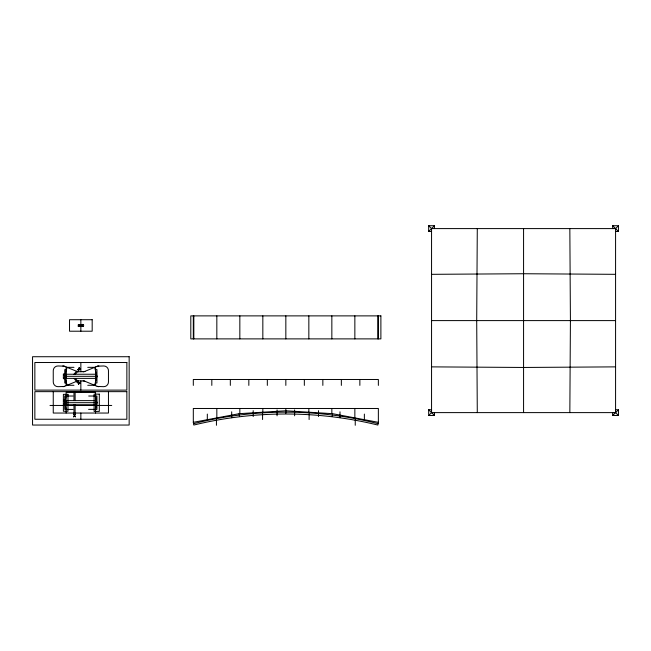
<?xml version="1.0" encoding="UTF-8"?>
<svg xmlns="http://www.w3.org/2000/svg" width="651" height="651" viewBox="0 0 651 651"><rect width="100%" height="100%" fill="white"/><g stroke="black" fill="none" stroke-linecap="round" stroke-linejoin="round"><path stroke-width="0.98" d="M80.854 419.252L80.854 413.043M477.289 228.591L476.703 320.601L477.289 412.612M569.837 412.612L570.422 320.601L569.837 228.591M78.389 326.468L78.307 324.507L80.626 325.004M83.613 326.029L83.613 324.906M79.552 383.227L79.951 383.244M79.959 383.162L79.56 383.081M332.205 416.428L332.547 413.686L285.838 410.773L239.137 413.686L193.314 422.328L193.827 425.046C254.134 410.333 317.542 410.333 377.849 425.046L378.361 422.328L378.361 408.478L193.314 408.478L193.314 422.328M64.734 404.076L64.734 409.365L66.133 409.365L64.75 402.692L66.117 396.02M95.559 409.365L96.926 402.692L95.559 396.02L96.942 396.02L96.942 409.365L88.593 409.373M73.97 385.286L67.086 385.286L64.75 376.319L67.086 367.343L73.97 367.343M87.755 385.286L94.639 385.286L96.958 376.319L94.623 367.343L87.755 367.343M76.509 371.249L73.986 374.244M75.142 374.244L77.672 371.713L84.077 371.713L97.528 366.171L103.745 365.968A4.712 4.712 0 0 1 108.457 370.679L108.457 381.95A4.712 4.712 0 0 1 103.745 386.67L97.528 386.466L84.077 380.916L77.672 380.916L75.142 378.386M431.556 231.463L428.675 231.463L434.429 225.718L434.429 228.591M431.556 409.739L428.675 409.739L428.675 415.484L431.556 412.612L615.577 412.612L618.45 415.484L612.697 415.484L612.697 412.612M615.577 412.612L615.577 228.591L618.45 225.718L612.697 225.718L612.697 228.591M612.697 415.484L618.45 409.739L615.577 409.739M83.344 326.452L82.661 326.501M78.576 371.713A4.712 4.712 0 0 1 76.769 371.355L64.18 366.171L57.972 365.968A4.712 4.712 0 0 0 53.252 370.679L53.252 381.95A4.712 4.712 0 0 0 57.972 386.67L64.18 386.466L76.769 381.274A4.72 4.72 0 0 1 78.576 380.916M79.235 368.287L79.365 367.913M81.245 324.979C81.066 323.856 84.329 324.865 83.32 324.467M79.186 326.476L80.626 325.923M80.488 325.948L81.261 325.964M79.276 367.864L79.178 368.279M79.097 326.501L78.096 326.029M73.88 416.404L73.661 416.778L73.929 416.445M81.106 325.004L80.171 325.207L80.537 325.923M431.556 274.331L523.567 273.737L615.577 274.331M615.577 366.871L523.567 367.465L431.556 366.871M428.675 231.463L428.675 225.718L434.429 225.718M428.675 225.718L431.556 228.591L615.577 228.591M615.577 231.463L618.45 231.463L618.45 225.718M431.556 320.601L615.577 320.601M79.243 325.223L79.243 325.703M79.381 325.467L81.342 325.467M66.133 369.646L64.75 369.646L64.75 374.935M95.575 369.646L96.958 369.646L96.958 382.983L95.575 382.983M64.75 373.926L63.375 373.926L63.375 378.703L64.75 378.703M66.133 374.244L95.575 374.244M63.375 374.935L66.133 374.935M64.75 376.319L96.958 376.319M63.375 377.694L66.133 377.694M66.133 378.386L95.575 378.386M66.133 382.983L64.75 382.983L64.75 377.694M88.715 396.02L95.591 396.02M73.018 396.02L64.734 396.02L64.734 401.309M63.359 399.934L64.734 399.934M66.117 400.625L95.559 400.625M63.359 401.309L66.117 401.309M64.75 402.692L96.926 402.692M63.359 404.076L66.117 404.076M66.117 404.759L95.559 404.759M49.989 405.451L111.728 405.451M66.117 409.43L72.985 409.43M428.675 415.484L434.429 415.484L434.429 412.612M81.082 325.923L82.612 326.501M332.547 413.686L378.361 422.328M612.697 225.718L618.45 231.463M428.675 409.739L434.429 415.484M76.509 381.38L73.986 378.386M239.137 413.686L239.478 416.428M618.45 409.739L618.45 415.484M523.567 228.591L523.567 412.612M431.556 228.591L431.556 412.612M378.361 315.881L378.361 338.886M378.361 385.4L378.361 379.484L193.314 379.484L193.314 385.4M377.849 315.881L377.849 338.886M364.365 414.085L364.365 419.993M359.857 379.484L359.857 385.4M355.243 419.374L355.243 425.282M354.852 315.881L354.852 338.886M354.852 408.478L354.852 417.893M341.352 379.484L341.352 385.4M339.993 411.814L339.993 417.722M331.847 315.881L331.847 338.886M331.847 408.478L331.847 413.637M322.847 379.484L322.847 385.4M318.494 410.643L318.494 416.559M309.111 413.605L309.111 419.521M308.843 315.881L308.843 338.886M308.843 408.478L308.843 412.205M304.342 379.484L304.342 385.4M294.61 409.902L294.61 415.81M285.838 315.881L285.838 338.886M285.838 379.484L285.838 385.4M285.838 408.478L285.838 413.54M277.066 409.902L277.066 415.81M267.333 379.484L267.333 385.4M262.833 315.881L262.833 338.886M262.833 408.478L262.833 412.205M262.573 413.605L262.573 419.521M253.19 410.643L253.19 416.559M248.828 379.484L248.828 385.4M239.837 315.881L239.837 338.886M239.837 408.478L239.837 413.637M231.691 411.814L231.691 417.722M230.324 379.484L230.324 385.4M216.832 315.881L216.832 338.886M216.832 408.478L216.832 417.893M216.441 419.374L216.441 425.282M211.819 379.484L211.819 385.4M207.319 414.085L207.319 419.993M193.827 315.881L193.827 338.886M193.314 315.881L193.314 338.886M108.457 391.65L108.457 413.043L53.252 413.043L53.252 391.65M95.575 366.952L95.575 385.677M95.559 413.043L95.559 392.341L66.117 392.341L66.117 413.043M82.465 324.825L82.465 326.11M82.327 324.532L82.327 326.403M80.854 319.714L80.854 331.213M80.854 362.517L80.854 371.713M80.854 380.916L80.854 390.12M80.854 391.65L80.854 392.341M80.285 325.256L80.285 325.671M79.381 324.532L79.381 326.403M79.243 324.825L79.243 326.11M75.125 392.341L75.125 400.625M75.125 404.759L75.125 413.043M73.97 392.341L73.97 400.625M73.97 404.759L73.97 413.043M66.133 366.952L66.133 385.677M62.813 365.968A4.712 4.712 0 0 1 64.62 366.326M64.62 386.312A4.712 4.712 0 0 1 62.813 386.67M98.895 386.67A4.712 4.712 0 0 1 97.097 386.312M97.097 366.326A4.712 4.712 0 0 1 98.895 365.968M84.939 371.355A4.712 4.712 0 0 1 83.141 371.713M83.141 380.916A4.72 4.72 0 0 1 84.939 381.274M193.575 423.687A374.943 374.943 0 0 1 378.109 423.687M78.934 368.067L78.974 369.125L77.445 369.833L78.893 369.467L78.527 370.915L79.227 369.377L80.651 369.141L79.316 369.044L79.544 367.937L78.942 368.002M78.535 384.18L78.535 384.155M80.065 369.117L80.496 369.093L80.073 369.101M73.758 414.085L74.344 415.663L73.506 416.843L74.523 415.965L75.451 416.925L74.702 415.663L75.288 414.085L74.523 415.371L73.758 414.085M75.068 416.534L75.085 416.494M80.122 383.211L78.779 383.252L78.625 384.562L78.445 383.162L76.908 382.462L78.356 382.829L77.99 381.38L78.698 382.91L80.122 383.211M380.884 315.881L190.8 315.881L190.8 338.886L380.884 338.886L380.884 315.881M92.182 319.714L69.527 319.714L69.527 331.213L92.182 331.213L92.182 319.714M129.158 356.724L32.55 356.724L32.55 425.046L129.158 425.046L129.158 356.724M126.864 362.517L34.853 362.517L34.853 390.12L126.864 390.12L126.864 362.517M126.864 391.65L34.853 391.65L34.853 419.252L126.864 419.252L126.864 391.65M99.31 394.14L94.094 394.14L94.094 411.408L99.31 411.408L99.31 394.14M67.981 394.343L63.383 394.343L63.383 411.261L67.981 411.261L67.981 394.343"/></g></svg>
